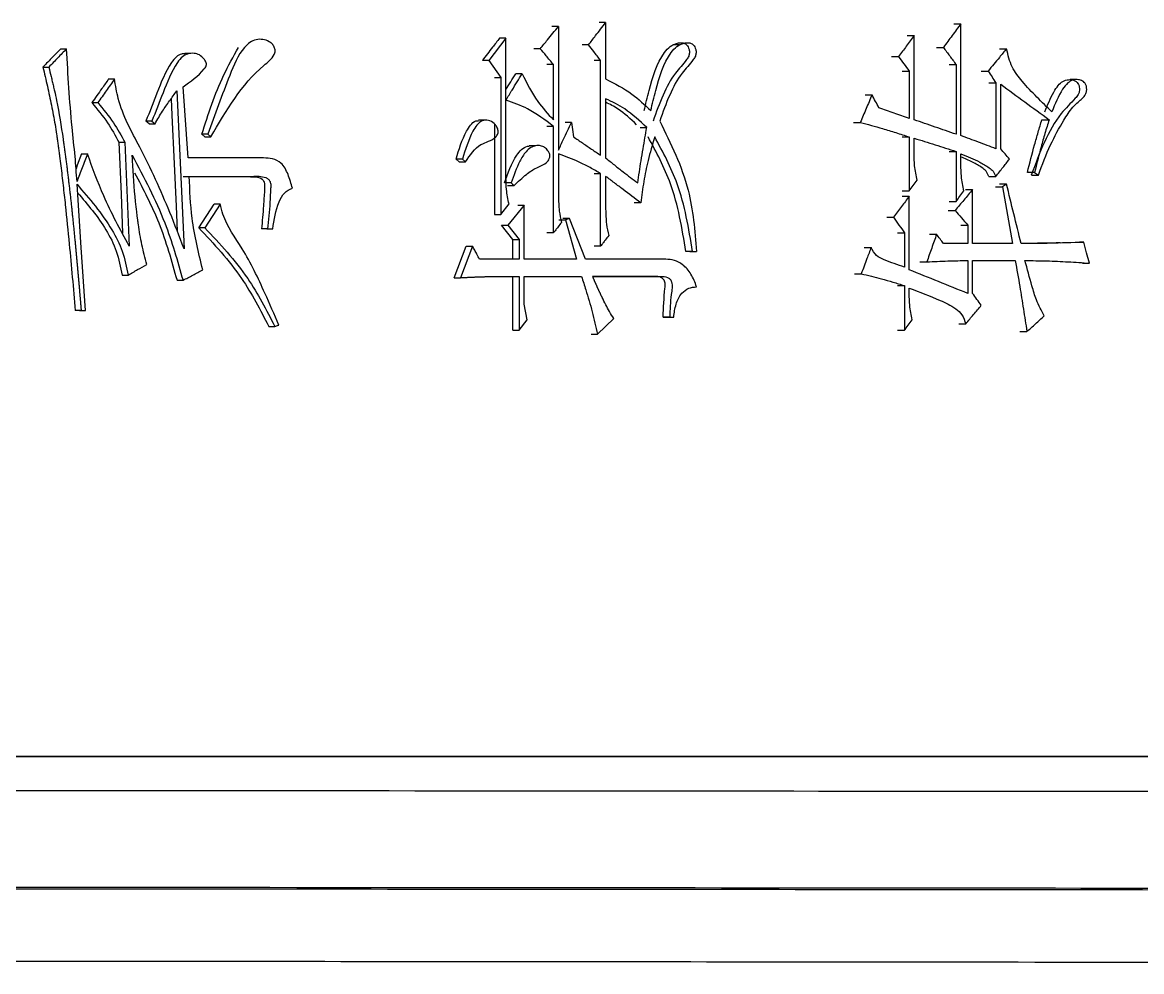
# Model space of a CAD drawing. Header units: millimetres. Extents: x 2028 to 4172, y 863 to 2379.
# Drawn here: x 2923.85 to 2933.05, y 1075.94 to 1083.75 of the extents above; entities that cross this region are included whole.
import ezdxf

# ---------------------------------------------------------------- set-up
doc = ezdxf.new("R2010")
doc.units = ezdxf.units.MM

msp = doc.modelspace()

# ---------------------------------------------------------------- linework, layer by layer
at = {"color": 7, "linetype": 'Continuous', "lineweight": 25}
for p, q in [((2928.6477, 1083.745), (2928.5938, 1083.745)), ((2928.6477, 1083.745), (2928.6477, 1083.2798)), ((2931.5111, 1083.7342), (2931.5685, 1083.7343)), ((2931.5685, 1082.8148), (2931.5685, 1083.7343)), ((2928.2594, 1083.7126), (2928.206, 1083.7126)), ((2928.2594, 1083.7126), (2928.2594, 1082.6958)), ((2931.1269, 1083.6369), (2931.1839, 1083.6369)), ((2931.1839, 1082.9446), (2931.1839, 1083.6369)), ((2927.828, 1083.6152), (2927.6866, 1083.4313)), ((2927.828, 1083.6152), (2927.7752, 1083.6152)), ((2927.828, 1083.1068), (2927.828, 1083.6152)), ((2928.5074, 1083.5612), (2928.4537, 1083.5612)), ((2929.2555, 1083.56), (2929.2005, 1083.56)), ((2931.3672, 1083.5395), (2931.4245, 1083.5395)), ((2924.1673, 1083.5287), (2924.2154, 1083.5287)), ((2925.2366, 1083.49), (2925.1868, 1083.49)), ((2928.1103, 1083.5287), (2928.0571, 1083.5287)), ((2930.9985, 1083.4638), (2931.0553, 1083.4638)), ((2931.8857, 1083.5288), (2931.9436, 1083.5288)), ((2924.0215, 1083.3772), (2924.0694, 1083.3772)), ((2927.6866, 1083.4313), (2927.634, 1083.4313)), ((2927.6866, 1083.4313), (2927.7865, 1083.2907)), ((2928.218, 1083.3989), (2928.1647, 1083.3989)), ((2928.218, 1082.9445), (2928.218, 1083.3989)), ((2928.6065, 1083.4313), (2928.5526, 1083.4313)), ((2928.6065, 1082.6525), (2928.6065, 1083.4313)), ((2931.5286, 1083.3989), (2931.5286, 1082.8256)), ((2924.5608, 1083.2798), (2924.6095, 1083.2798)), ((2927.7337, 1083.2907), (2927.7865, 1083.2907)), ((2927.7865, 1083.2907), (2927.7865, 1082.1657)), ((2927.961, 1083.3232), (2927.908, 1083.3232)), ((2931.0868, 1083.3448), (2931.1437, 1083.3448)), ((2931.1437, 1083.3448), (2931.1437, 1082.9554)), ((2931.7345, 1083.3448), (2931.7922, 1083.3448)), ((2932.5249, 1083.2743), (2932.466, 1083.2743)), ((2925.2153, 1082.6308), (2925.1727, 1083.215)), ((2931.7982, 1083.2475), (2931.8559, 1083.2475)), ((2931.8559, 1083.2475), (2931.8559, 1082.7066)), ((2931.8958, 1082.7066), (2931.8958, 1083.2367)), ((2924.4241, 1083.0852), (2924.4726, 1083.0852)), ((2927.8281, 1082.4686), (2927.828, 1083.1067)), ((2928.6477, 1083.1177), (2928.6477, 1082.6309)), ((2930.7814, 1083.1501), (2930.8379, 1083.1501)), ((2924.917, 1082.9337), (2924.868, 1082.9337)), ((2924.8935, 1082.9121), (2924.868, 1082.9337)), ((2924.8935, 1082.9121), (2924.9426, 1082.9121)), ((2927.6542, 1082.9411), (2927.6012, 1082.9411)), ((2927.7337, 1082.9113), (2927.7337, 1082.1657)), ((2928.218, 1082.8904), (2928.1647, 1082.8904)), ((2928.218, 1082.0143), (2928.218, 1082.8904)), ((2928.3669, 1082.9229), (2928.3134, 1082.9229)), ((2930.6847, 1082.9229), (2930.7412, 1082.9229)), ((2932.2349, 1082.9446), (2932.2932, 1082.9446)), ((2925.3769, 1082.8256), (2925.3272, 1082.8256)), ((2925.3527, 1082.8039), (2925.3272, 1082.8256)), ((2925.3527, 1082.8039), (2925.4023, 1082.8039)), ((2925.3769, 1082.8256), (2925.4023, 1082.8039)), ((2928.931, 1082.8797), (2928.9852, 1082.8797)), ((2931.1437, 1082.804), (2931.1437, 1082.3604)), ((2931.1839, 1082.6633), (2931.1839, 1082.7931)), ((2924.6462, 1082.7606), (2924.695, 1082.7606)), ((2924.695, 1082.7606), (2924.7292, 1081.9062)), ((2928.0724, 1082.7303), (2928.0189, 1082.7303)), ((2924.3385, 1082.6632), (2924.3869, 1082.6632)), ((2925.8349, 1082.6308), (2925.2153, 1082.6308)), ((2927.4427, 1082.5984), (2927.4176, 1082.62)), ((2927.47, 1082.62), (2927.4951, 1082.5984)), ((2928.2594, 1082.6633), (2928.2594, 1082.3172)), ((2931.4712, 1082.685), (2931.5286, 1082.685)), ((2931.5286, 1082.685), (2931.5286, 1082.2739)), ((2931.5685, 1082.5768), (2931.5685, 1082.6633)), ((2927.4427, 1082.5984), (2927.4951, 1082.5984)), ((2925.1743, 1082.4794), (2925.6916, 1082.4794)), ((2925.2238, 1082.4794), (2925.7417, 1082.4794)), ((2925.6916, 1082.4794), (2925.7417, 1082.4794)), ((2928.6065, 1082.5011), (2928.5526, 1082.5011)), ((2928.6065, 1081.9061), (2928.6065, 1082.5011)), ((2928.6477, 1082.4794), (2928.6477, 1082.209)), ((2931.7978, 1082.4794), (2931.8559, 1082.4794)), ((2932.1742, 1082.5119), (2932.116, 1082.5119)), ((2932.1742, 1082.5119), (2932.2059, 1082.4903)), ((2927.8415, 1082.4037), (2927.8945, 1082.4037)), ((2931.6069, 1082.3713), (2931.6645, 1082.3713)), ((2931.6645, 1081.9278), (2931.6645, 1082.3713)), ((2931.8539, 1082.3929), (2931.9117, 1082.3929)), ((2931.9436, 1082.4145), (2931.8857, 1082.4145)), ((2931.9436, 1082.4145), (2931.9117, 1082.3929)), ((2925.3017, 1082.0575), (2925.4289, 1082.252)), ((2925.4787, 1082.252), (2925.3514, 1082.0575)), ((2925.4787, 1082.252), (2925.4289, 1082.252)), ((2927.7865, 1082.1657), (2927.853, 1082.2523)), ((2927.9776, 1082.2414), (2927.8447, 1082.0792)), ((2927.9245, 1082.2414), (2927.9776, 1082.2414)), ((2927.9776, 1081.7979), (2927.9776, 1082.2414)), ((2928.9359, 1082.2631), (2928.8817, 1082.2631)), ((2931.0868, 1082.3172), (2931.1437, 1082.3172)), ((2931.1437, 1081.7114), (2931.1437, 1082.3172)), ((2927.7337, 1082.1657), (2927.7865, 1082.1657)), ((2931.4632, 1082.1982), (2931.5206, 1082.1982)), ((2925.3513, 1082.0575), (2925.3017, 1082.0575)), ((2927.7918, 1082.0792), (2927.8447, 1082.0792)), ((2927.8831, 1081.9602), (2927.7918, 1082.0792)), ((2927.8447, 1082.0792), (2927.9361, 1081.9602)), ((2928.2639, 1082.1224), (2928.3173, 1082.1224)), ((2928.3504, 1082.1333), (2928.2969, 1082.1333)), ((2928.3504, 1082.1333), (2928.3173, 1082.1224)), ((2928.3173, 1082.1224), (2928.4083, 1081.7979)), ((2928.4826, 1081.7979), (2928.3504, 1082.1333)), ((2930.9583, 1082.1441), (2931.0151, 1082.1441)), ((2931.567, 1082.0792), (2931.6245, 1082.0792)), ((2931.6245, 1082.0792), (2931.6245, 1081.9278)), ((2925.8687, 1082.0467), (2925.8184, 1082.0467)), ((2925.8607, 1082.0467), (2925.8184, 1082.0467)), ((2925.8607, 1082.0467), (2925.911, 1082.0467)), ((2928.218, 1082.0143), (2928.1647, 1082.0143)), ((2931.0467, 1082.0143), (2931.1036, 1082.0143)), ((2931.1036, 1082.0143), (2931.1036, 1081.733)), ((2931.3112, 1082.0035), (2931.3684, 1082.0035)), ((2927.401, 1081.6465), (2927.5009, 1081.9061)), ((2927.5534, 1081.9061), (2927.4533, 1081.6465)), ((2927.5009, 1081.9061), (2927.5534, 1081.9061)), ((2927.8831, 1081.9602), (2927.9361, 1081.9602)), ((2927.8831, 1081.7979), (2927.8831, 1081.9602)), ((2927.9361, 1081.9602), (2927.9361, 1081.7979)), ((2928.6065, 1081.9061), (2928.5527, 1081.9061)), ((2930.7734, 1081.8954), (2930.8299, 1081.8954)), ((2931.6245, 1081.9278), (2931.4245, 1081.9278)), ((2931.9913, 1081.9278), (2931.6645, 1081.9278)), ((2932.3837, 1081.9336), (2932.5192, 1081.9386)), ((2932.5192, 1081.9386), (2932.5782, 1081.9386)), ((2927.9361, 1081.7979), (2927.6117, 1081.7979)), ((2928.4083, 1081.7979), (2927.9776, 1081.7979)), ((2929.1413, 1081.7979), (2928.4826, 1081.7979)), ((2929.3624, 1081.8628), (2929.3076, 1081.8628)), ((2929.3404, 1081.8628), (2929.3952, 1081.8628)), ((2929.3625, 1081.8628), (2929.3952, 1081.8628)), ((2931.6245, 1081.7871), (2931.6245, 1081.5167)), ((2931.6645, 1081.7871), (2932.0152, 1081.7871)), ((2931.6645, 1081.5167), (2931.6645, 1081.7871)), ((2931.9572, 1081.7871), (2932.0152, 1081.7871)), ((2931.2312, 1081.7763), (2931.2882, 1081.7763)), ((2932.5669, 1081.7655), (2932.6256, 1081.7655)), ((2924.6718, 1081.6681), (2924.7206, 1081.6681)), ((2925.1234, 1081.6249), (2925.1728, 1081.6249)), ((2927.401, 1081.6465), (2927.4533, 1081.6465)), ((2927.8831, 1081.2138), (2927.8831, 1081.6573)), ((2927.9361, 1081.6573), (2927.9361, 1081.2138)), ((2927.9776, 1081.6573), (2928.4496, 1081.6573)), ((2927.9776, 1081.4301), (2927.9776, 1081.6573)), ((2928.396, 1081.6573), (2928.4496, 1081.6573)), ((2928.5405, 1081.6573), (2929.1002, 1081.6573)), ((2929.0457, 1081.6573), (2928.5405, 1081.6573)), ((2929.046, 1081.6573), (2929.1005, 1081.6573)), ((2930.6928, 1081.679), (2930.7492, 1081.679)), ((2931.1036, 1081.5816), (2931.1036, 1081.2138)), ((2931.1437, 1081.5167), (2931.1437, 1081.56)), ((2928.0025, 1081.3003), (2927.9776, 1081.4301)), ((2924.3355, 1081.376), (2924.2872, 1081.376)), ((2924.3214, 1081.376), (2924.2872, 1081.376)), ((2924.3214, 1081.376), (2924.3698, 1081.376)), ((2929.1741, 1081.322), (2929.1196, 1081.322)), ((2929.1523, 1081.322), (2929.2069, 1081.322)), ((2929.1741, 1081.322), (2929.2069, 1081.322)), ((2925.8775, 1081.2462), (2925.9279, 1081.2462)), ((2927.9361, 1081.2138), (2928.0025, 1081.3003)), ((2928.5817, 1081.1813), (2928.7137, 1081.3112)), ((2931.551, 1081.2679), (2931.6085, 1081.2679)), ((2928.5279, 1081.1813), (2928.5817, 1081.1813)), ((2932.0525, 1081.203), (2932.1106, 1081.203))]:
    msp.add_line(p, q, dxfattribs=at)
at = {"color": 7, "linetype": 'Continuous', "lineweight": 25, "flags": 128}
for points in [[(2931.4712, 1083.3989), (2931.4997, 1083.3989), (2931.5286, 1083.3989)], [(2925.1216, 1083.1825), (2925.1514, 1082.5337), (2925.1812, 1081.8848)], [(2925.0753, 1083.1177), (2925.0815, 1082.9828), (2925.0998, 1082.5834), (2925.1158, 1082.2341), (2925.1253, 1082.0276)], [(2924.917, 1082.9337), (2924.9298, 1082.9229), (2924.9426, 1082.9121)], [(2928.3669, 1082.9229), (2928.3752, 1082.8634), (2928.3835, 1082.8039)], [(2931.0868, 1082.804), (2931.1029, 1082.804), (2931.1191, 1082.804), (2931.1437, 1082.804)], [(2924.6462, 1082.7606), (2924.6633, 1082.3334), (2924.6762, 1082.0114)], [(2924.3385, 1082.6632), (2924.3035, 1082.5704), (2924.293, 1082.5425)], [(2927.47, 1082.62), (2927.4503, 1082.62), (2927.434, 1082.62), (2927.4176, 1082.62)], [(2927.8696, 1082.4253), (2927.8503, 1082.4253), (2927.8335, 1082.4253), (2927.8167, 1082.4253)], [(2927.8696, 1082.4253), (2927.882, 1082.4145), (2927.8945, 1082.4037)], [(2932.1477, 1082.4903), (2932.162, 1082.4903), (2932.1767, 1082.4903), (2932.1913, 1082.4903), (2932.2059, 1082.4903)], [(2924.3698, 1081.376), (2924.3355, 1081.8952), (2924.3012, 1082.4145)], [(2931.0868, 1082.3604), (2931.101, 1082.3604), (2931.1155, 1082.3604), (2931.1437, 1082.3604)], [(2931.9117, 1082.3929), (2931.9515, 1082.1603), (2931.9913, 1081.9278)], [(2931.4712, 1082.2739), (2931.4855, 1082.2739), (2931.5, 1082.2739), (2931.5286, 1082.2739)], [(2932.6256, 1081.7655), (2932.6019, 1081.852), (2932.5782, 1081.9386)], [(2931.0467, 1081.5816), (2931.0611, 1081.5816), (2931.0758, 1081.5816), (2931.1036, 1081.5816)], [(2927.8831, 1081.2138), (2927.8963, 1081.2138), (2927.9096, 1081.2138), (2927.9361, 1081.2138)], [(2931.0467, 1081.2138), (2931.0609, 1081.2138), (2931.0753, 1081.2138), (2931.1036, 1081.2138)]]:
    msp.add_lwpolyline(points, dxfattribs=at)
at = {"color": 7, "linetype": 'Continuous', "lineweight": 25}
for points, knots in [([(2928.5074, 1083.5612), (2928.5265, 1083.5861), (2928.5594, 1083.6292), (2928.6061, 1083.6905), (2928.6338, 1083.7269), (2928.6477, 1083.745)], [0, 0, 0, 0, 0.407195, 0.703597, 1, 1, 1, 1]), ([(2931.5685, 1083.7343), (2931.5446, 1083.7018), (2931.4966, 1083.6369), (2931.4485, 1083.572), (2931.4245, 1083.5395)], [0, 0, 0, 0, 0.5, 1, 1, 1, 1]), ([(2928.1103, 1083.5287), (2928.13, 1083.553), (2928.1647, 1083.5958), (2928.2144, 1083.6571), (2928.2444, 1083.6941), (2928.2594, 1083.7126)], [0, 0, 0, 0, 0.396526, 0.698263, 1, 1, 1, 1]), ([(2931.1839, 1083.6369), (2931.1625, 1083.608), (2931.1196, 1083.5504), (2931.0768, 1083.4927), (2931.0553, 1083.4638)], [0, 0, 0, 0, 0.5, 1, 1, 1, 1]), ([(2925.3272, 1082.8256), (2925.3806, 1082.9907), (2925.4614, 1083.2403), (2925.5863, 1083.4635), (2925.6286, 1083.5391)], [0, 0, 0, 0, 0.6614, 1, 1, 1, 1]), ([(2925.4023, 1082.8039), (2925.5277, 1083.0196), (2925.6745, 1083.2723), (2925.9065, 1083.4454), (2925.9286, 1083.4946), (2925.9313, 1083.5107), (2925.9291, 1083.5269), (2925.9216, 1083.5474), (2925.9061, 1083.5695), (2925.874, 1083.5931), (2925.829, 1083.6071), (2925.7733, 1083.6067), (2925.7207, 1083.5826), (2925.6319, 1083.4957), (2925.5225, 1083.2297), (2925.4348, 1082.9864), (2925.3769, 1082.8256)], [0, 0, 0, 0, 0.369973, 0.433396, 0.441379, 0.448953, 0.456564, 0.46449, 0.480827, 0.49655, 0.526966, 0.55702, 0.587567, 0.618801, 0.747888, 1, 1, 1, 1]), ([(2927.7752, 1083.6152), (2927.756, 1083.5903), (2927.7229, 1083.5471), (2927.6758, 1083.4858), (2927.6479, 1083.4495), (2927.634, 1083.4313)], [0, 0, 0, 0, 0.407433, 0.703716, 1, 1, 1, 1]), ([(2928.6065, 1083.4313), (2928.5969, 1083.4438), (2928.5779, 1083.4688), (2928.5449, 1083.5121), (2928.5214, 1083.5428), (2928.5074, 1083.5612)], [0, 0, 0, 0, 0.2884326, 0.5768652, 1, 1, 1, 1]), ([(2928.9637, 1083.0202), (2928.9774, 1083.0749), (2929.0185, 1083.2396), (2929.0741, 1083.435), (2929.1768, 1083.5513), (2929.2288, 1083.574), (2929.2695, 1083.5793), (2929.2953, 1083.5743), (2929.3134, 1083.5624), (2929.3261, 1083.5448), (2929.3347, 1083.5219), (2929.3377, 1083.4949), (2929.3312, 1083.4644), (2929.2923, 1083.4063), (2929.2044, 1083.3192), (2929.1122, 1083.1446), (2929.0631, 1083.006), (2929.0374, 1082.9336)], [0, 0, 0, 0, 0.113914, 0.343514, 0.39365, 0.444093, 0.471622, 0.490424, 0.505143, 0.519852, 0.535775, 0.554403, 0.572991, 0.596467, 0.700314, 0.843728, 1, 1, 1, 1]), ([(2929.0181, 1083.0202), (2929.0318, 1083.0749), (2929.0729, 1083.2396), (2929.1287, 1083.435), (2929.2315, 1083.5513), (2929.2836, 1083.574), (2929.3244, 1083.5793), (2929.3502, 1083.5743), (2929.3683, 1083.5623), (2929.381, 1083.5447), (2929.3896, 1083.5218), (2929.3925, 1083.4948), (2929.3861, 1083.4644), (2929.3471, 1083.4063), (2929.2591, 1083.3192), (2929.1668, 1083.1446), (2929.1176, 1083.0059), (2929.0919, 1082.9336)], [0, 0, 0, 0, 0.113866, 0.34337, 0.39359, 0.444116, 0.471653, 0.490478, 0.50521, 0.519932, 0.535866, 0.554481, 0.573032, 0.596509, 0.70042, 0.843829, 1, 1, 1, 1]), ([(2931.4245, 1083.5395), (2931.4418, 1083.5161), (2931.4765, 1083.4692), (2931.5112, 1083.4224), (2931.5286, 1083.3989)], [0, 0, 0, 0, 0.499999, 1, 1, 1, 1]), ([(2924.1673, 1083.5287), (2924.1454, 1083.506), (2924.1102, 1083.4694), (2924.0616, 1083.4189), (2924.0349, 1083.3911), (2924.0215, 1083.3772)], [0, 0, 0, 0, 0.449138, 0.724569, 1, 1, 1, 1]), ([(2924.2154, 1083.5287), (2924.1911, 1083.5034), (2924.1425, 1083.4529), (2924.0938, 1083.4025), (2924.0694, 1083.3772)], [0, 0, 0, 0, 0.5, 1, 1, 1, 1]), ([(2924.3012, 1082.4361), (2924.2964, 1082.5053), (2924.2859, 1082.655), (2924.2443, 1083.0177), (2924.2276, 1083.3135), (2924.2154, 1083.5287)], [0, 0, 0, 0, 0.189811, 0.410522, 1, 1, 1, 1]), ([(2925.1871, 1083.4873), (2925.1777, 1083.4869), (2925.1536, 1083.4857), (2925.1132, 1083.4618), (2925.0341, 1083.36), (2924.9624, 1083.1725), (2924.898, 1083.0096), (2924.868, 1082.9337)], [0, 0, 0, 0, 0.046767, 0.120081, 0.219008, 0.636057, 1, 1, 1, 1]), ([(2925.1727, 1083.215), (2925.2348, 1083.2589), (2925.3022, 1083.3066), (2925.3591, 1083.3762), (2925.3649, 1083.3912), (2925.3653, 1083.4061), (2925.359, 1083.4253), (2925.3409, 1083.4519), (2925.3091, 1083.4801), (2925.2607, 1083.4941), (2925.2119, 1083.4885), (2925.1629, 1083.4628), (2925.0842, 1083.3602), (2925.0121, 1083.174), (2924.9475, 1083.0108), (2924.917, 1082.9337)], [0, 0, 0, 0, 0.213502, 0.231462, 0.243028, 0.25469, 0.268683, 0.294821, 0.340397, 0.384399, 0.438731, 0.48193, 0.539954, 0.7829, 1, 1, 1, 1]), ([(2928.218, 1083.3989), (2928.208, 1083.4109), (2928.1881, 1083.4349), (2928.1522, 1083.4782), (2928.1262, 1083.5095), (2928.1103, 1083.5287)], [0, 0, 0, 0, 0.277776, 0.555554, 1, 1, 1, 1]), ([(2931.0553, 1083.4638), (2931.0701, 1083.444), (2931.0995, 1083.4043), (2931.129, 1083.3647), (2931.1437, 1083.3448)], [0, 0, 0, 0, 0.499999, 1, 1, 1, 1]), ([(2931.9436, 1083.5288), (2931.9241, 1083.5051), (2931.8892, 1083.4626), (2931.8387, 1083.4013), (2931.8077, 1083.3636), (2931.7922, 1083.3448)], [0, 0, 0, 0, 0.386049, 0.693024, 1, 1, 1, 1]), ([(2932.317, 1083.0095), (2932.2339, 1083.0896), (2932.1177, 1083.2015), (2931.9805, 1083.3739), (2931.956, 1083.4767), (2931.9436, 1083.5287)], [0, 0, 0, 0, 0.553442, 0.773992, 1, 1, 1, 1]), ([(2924.0215, 1083.3772), (2924.0336, 1083.3251), (2924.0578, 1083.2208), (2924.0862, 1083.0898), (2924.1119, 1082.9582), (2924.1263, 1082.8721), (2924.1372, 1082.7989), (2924.141, 1082.7723), (2924.1456, 1082.739), (2924.1501, 1082.7057), (2924.1545, 1082.6723), (2924.1605, 1082.6256), (2924.1713, 1082.5388), (2924.1871, 1082.4052), (2924.2108, 1082.1911), (2924.2454, 1081.8482), (2924.271, 1081.5584), (2924.2872, 1081.376)], [0, 0, 0, 0, 0.079845, 0.159695, 0.199619, 0.27948, 0.28946, 0.309422, 0.319402, 0.339364, 0.359325, 0.369306, 0.409228, 0.489074, 0.56892, 0.728614, 1, 1, 1, 1]), ([(2924.0694, 1083.3772), (2924.0758, 1083.3513), (2924.0854, 1083.3123), (2924.0964, 1083.2668), (2924.1041, 1083.2342), (2924.1101, 1083.2082), (2924.1205, 1083.1625), (2924.1501, 1083.0249), (2924.1734, 1082.8787), (2924.1924, 1082.7455), (2924.198, 1082.7055), (2924.2026, 1082.6722), (2924.207, 1082.6389), (2924.2106, 1082.6122), (2924.2149, 1082.5789), (2924.2183, 1082.5522), (2924.2225, 1082.5188), (2924.2258, 1082.4921), (2924.2298, 1082.4587), (2924.2338, 1082.4253), (2924.2378, 1082.3919), (2924.2416, 1082.3585), (2924.2447, 1082.3317), (2924.2484, 1082.2983), (2924.2514, 1082.2715), (2924.255, 1082.2381), (2924.2586, 1082.2046), (2924.2621, 1082.1711), (2924.2656, 1082.1376), (2924.2683, 1082.1109), (2924.2717, 1082.0774), (2924.2744, 1082.0506), (2924.2777, 1082.0171), (2924.281, 1081.9836), (2924.2842, 1081.9501), (2924.2874, 1081.9165), (2924.2899, 1081.8897), (2924.2931, 1081.8562), (2924.2955, 1081.8294), (2924.2986, 1081.7958), (2924.3011, 1081.769), (2924.3032, 1081.7455), (2924.3047, 1081.7288), (2924.3062, 1081.712), (2924.3077, 1081.6952), (2924.3092, 1081.6785), (2924.3104, 1081.665), (2924.3118, 1081.6483), (2924.313, 1081.6349), (2924.3145, 1081.6181), (2924.316, 1081.6013), (2924.3174, 1081.5845), (2924.3189, 1081.5678), (2924.3201, 1081.5543), (2924.3215, 1081.5376), (2924.3227, 1081.5241), (2924.3239, 1081.5107), (2924.3247, 1081.5007), (2924.3256, 1081.4906), (2924.3263, 1081.4822), (2924.3271, 1081.4738), (2924.3278, 1081.4654), (2924.3285, 1081.457), (2924.3292, 1081.4487), (2924.3298, 1081.4419), (2924.3305, 1081.4336), (2924.3311, 1081.4268), (2924.3318, 1081.4185), (2924.3326, 1081.4101), (2924.3333, 1081.4017), (2924.334, 1081.3935), (2924.3347, 1081.3855), (2924.3352, 1081.3792), (2924.3355, 1081.376)], [0, 0, 0, 0, 0.039919, 0.059879, 0.069858, 0.089818, 0.099798, 0.139719, 0.299508, 0.319468, 0.339427, 0.359387, 0.369367, 0.389326, 0.399306, 0.419265, 0.429245, 0.449205, 0.459184, 0.479144, 0.499103, 0.509083, 0.529043, 0.539022, 0.558982, 0.568962, 0.588921, 0.608881, 0.61886, 0.63882, 0.648799, 0.668759, 0.678739, 0.698698, 0.718658, 0.728637, 0.748597, 0.758577, 0.778536, 0.788516, 0.808475, 0.818455, 0.823445, 0.833425, 0.843404, 0.848394, 0.858374, 0.863364, 0.873344, 0.878333, 0.888313, 0.898293, 0.903283, 0.913263, 0.918252, 0.928232, 0.933222, 0.938212, 0.943202, 0.948192, 0.950687, 0.955676, 0.960666, 0.963161, 0.968151, 0.970646, 0.975636, 0.978131, 0.983121, 0.988111, 0.990605, 0.995303, 1, 1, 1, 1]), ([(2924.5608, 1083.2798), (2924.5424, 1083.2536), (2924.5104, 1083.208), (2924.4648, 1083.1431), (2924.4377, 1083.1045), (2924.4241, 1083.0852)], [0, 0, 0, 0, 0.404436, 0.702218, 1, 1, 1, 1]), ([(2924.6095, 1083.2798), (2924.5867, 1083.2474), (2924.5411, 1083.1825), (2924.4954, 1083.1176), (2924.4726, 1083.0852)], [0, 0, 0, 0, 0.5, 1, 1, 1, 1]), ([(2925.1812, 1081.8848), (2925.143, 1081.9844), (2925.0336, 1082.2695), (2924.8483, 1082.6755), (2924.6506, 1083.0237), (2924.6182, 1083.2256), (2924.6095, 1083.2798)], [0, 0, 0, 0, 0.2109888, 0.6039309, 0.8934821, 1, 1, 1, 1]), ([(2927.828, 1083.1067), (2927.8448, 1083.134), (2927.8753, 1083.1837), (2927.9196, 1083.2559), (2927.9472, 1083.3007), (2927.961, 1083.3232)], [0, 0, 0, 0, 0.377948, 0.688974, 1, 1, 1, 1]), ([(2927.828, 1083.1929), (2927.8409, 1083.2139), (2927.8676, 1083.2573), (2927.8942, 1083.3007), (2927.9079, 1083.3232)], [0, 0, 0, 0, 0.483308, 1, 1, 1, 1]), ([(2927.961, 1083.3232), (2928.0004, 1083.2437), (2928.0705, 1083.1023), (2928.1731, 1082.9926), (2928.218, 1082.9445)], [0, 0, 0, 0, 0.562196, 1, 1, 1, 1]), ([(2928.6477, 1083.2798), (2928.7218, 1083.2423), (2928.8551, 1083.1747), (2928.968, 1083.0677), (2929.0181, 1083.0202)], [0, 0, 0, 0, 0.556253, 1, 1, 1, 1]), ([(2931.7922, 1083.3448), (2931.8028, 1083.3286), (2931.8241, 1083.2962), (2931.8453, 1083.2637), (2931.8559, 1083.2475)], [0, 0, 0, 0, 0.499999, 1, 1, 1, 1]), ([(2932.2583, 1083.0095), (2932.2807, 1083.0654), (2932.3116, 1083.1425), (2932.3645, 1083.2254), (2932.4058, 1083.2637), (2932.4512, 1083.2769), (2932.4889, 1083.273), (2932.5151, 1083.2606), (2932.5309, 1083.2447), (2932.5403, 1083.2243), (2932.5443, 1083.2005), (2932.5423, 1083.1751), (2932.5312, 1083.1463), (2932.4785, 1083.0882), (2932.305, 1082.9163), (2932.2152, 1082.6736), (2932.1474, 1082.4903)], [0, 0, 0, 0, 0.133499, 0.184051, 0.225722, 0.267722, 0.304937, 0.324851, 0.341374, 0.357927, 0.374455, 0.392764, 0.411749, 0.441496, 0.578283, 1, 1, 1, 1]), ([(2932.2059, 1082.4903), (2932.2372, 1082.5743), (2932.2961, 1082.7323), (2932.397, 1082.9137), (2932.4721, 1083.0343), (2932.5278, 1083.0874), (2932.566, 1083.1181), (2932.5916, 1083.1474), (2932.6023, 1083.1798), (2932.6031, 1083.2067), (2932.597, 1083.232), (2932.5843, 1083.2518), (2932.5638, 1083.2669), (2932.5318, 1083.2761), (2932.4893, 1083.2738), (2932.4417, 1083.2471), (2932.3771, 1083.1613), (2932.3426, 1083.0742), (2932.317, 1083.0095)], [0, 0, 0, 0, 0.197624, 0.371591, 0.471167, 0.521337, 0.556787, 0.592598, 0.61138, 0.630161, 0.649113, 0.666951, 0.682877, 0.711545, 0.752921, 0.793459, 0.846543, 1, 1, 1, 1]), ([(2924.9426, 1082.9121), (2924.9627, 1082.9468), (2925, 1083.0113), (2925.0621, 1083.0995), (2925.1018, 1083.1548), (2925.1216, 1083.1825)], [0, 0, 0, 0, 0.3670274, 0.6834212, 1, 1, 1, 1]), ([(2931.8958, 1083.2367), (2931.9621, 1083.188), (2932.0948, 1083.0906), (2932.2271, 1082.9933), (2932.2932, 1082.9446)], [0, 0, 0, 0, 0.5, 1, 1, 1, 1]), ([(2924.4241, 1083.0852), (2924.4684, 1083.0316), (2924.5513, 1082.9312), (2924.6161, 1082.8148), (2924.6462, 1082.7606)], [0, 0, 0, 0, 0.534152, 1, 1, 1, 1]), ([(2924.4726, 1083.0852), (2924.5169, 1083.0316), (2924.5999, 1082.9312), (2924.6648, 1082.8149), (2924.695, 1082.7606)], [0, 0, 0, 0, 0.534115, 1, 1, 1, 1]), ([(2928.218, 1082.8904), (2928.1492, 1082.9426), (2928.0273, 1083.0351), (2927.8885, 1083.085), (2927.828, 1083.1067)], [0, 0, 0, 0, 0.564258, 1, 1, 1, 1]), ([(2928.9852, 1082.8797), (2928.927, 1082.935), (2928.8237, 1083.033), (2928.7012, 1083.092), (2928.6477, 1083.1177)], [0, 0, 0, 0, 0.563785, 1, 1, 1, 1]), ([(2928.902, 1082.9042), (2928.8533, 1082.951), (2928.7753, 1083.026), (2928.6826, 1083.0714), (2928.6477, 1083.0885)], [0, 0, 0, 0, 0.623667, 1, 1, 1, 1]), ([(2930.8379, 1083.1501), (2930.8218, 1083.1122), (2930.7896, 1083.0365), (2930.7573, 1082.9608), (2930.7412, 1082.9229)], [0, 0, 0, 0, 0.499999, 1, 1, 1, 1]), ([(2930.8943, 1083.0419), (2930.8849, 1083.06), (2930.8661, 1083.096), (2930.8473, 1083.1321), (2930.8379, 1083.1501)], [0, 0, 0, 0, 0.499998, 1, 1, 1, 1]), ([(2931.1437, 1082.9554), (2931.1022, 1082.9698), (2931.0192, 1082.9987), (2930.936, 1083.0275), (2930.8943, 1083.0419)], [0, 0, 0, 0, 0.499999, 1, 1, 1, 1]), ([(2927.4176, 1082.62), (2927.4418, 1082.7002), (2927.4721, 1082.8009), (2927.5341, 1082.9012), (2927.5691, 1082.9374), (2927.5939, 1082.937), (2927.6009, 1082.9369)], [0, 0, 0, 0, 0.6257746, 0.7857745, 0.9395829, 1, 1, 1, 1]), ([(2927.4951, 1082.5984), (2927.5325, 1082.6542), (2927.5986, 1082.753), (2927.7152, 1082.7714), (2927.7543, 1082.8153), (2927.7615, 1082.8289), (2927.7642, 1082.8447), (2927.7618, 1082.8667), (2927.7519, 1082.8922), (2927.726, 1082.9222), (2927.685, 1082.9432), (2927.6306, 1082.9415), (2927.5865, 1082.9025), (2927.5247, 1082.7994), (2927.4943, 1082.6996), (2927.47, 1082.62)], [0, 0, 0, 0, 0.207477, 0.366822, 0.383118, 0.39879, 0.41441, 0.430881, 0.46509, 0.497024, 0.558703, 0.619218, 0.681584, 0.746434, 1, 1, 1, 1]), ([(2928.2594, 1082.6958), (2928.2733, 1082.7251), (2928.2982, 1082.7777), (2928.334, 1082.8534), (2928.356, 1082.8998), (2928.3669, 1082.9229)], [0, 0, 0, 0, 0.387874, 0.693937, 1, 1, 1, 1]), ([(2929.0919, 1082.9336), (2929.1833, 1082.7491), (2929.3482, 1082.4166), (2929.3807, 1082.0334), (2929.3952, 1081.8628)], [0, 0, 0, 0, 0.554855, 1, 1, 1, 1]), ([(2930.7412, 1082.9229), (2930.8022, 1082.9066), (2930.9004, 1082.8804), (2931.0342, 1082.8391), (2931.1072, 1082.8157), (2931.1437, 1082.804)], [0, 0, 0, 0, 0.452168, 0.726066, 1, 1, 1, 1]), ([(2931.5286, 1082.8256), (2931.4712, 1082.8454), (2931.3565, 1082.8851), (2931.2414, 1082.9248), (2931.1839, 1082.9446)], [0, 0, 0, 0, 0.5, 1, 1, 1, 1]), ([(2932.1157, 1082.5119), (2932.1344, 1082.588), (2932.1617, 1082.699), (2932.2036, 1082.8423), (2932.2242, 1082.9105), (2932.2346, 1082.9446)], [0, 0, 0, 0, 0.52212, 0.761035, 1, 1, 1, 1]), ([(2932.2932, 1082.9446), (2932.2819, 1082.9073), (2932.2594, 1082.8329), (2932.2177, 1082.6894), (2932.1913, 1082.5816), (2932.1742, 1082.5119)], [0, 0, 0, 0, 0.260983, 0.521979, 1, 1, 1, 1]), ([(2928.3835, 1082.8039), (2928.4081, 1082.7872), (2928.4577, 1082.7536), (2928.532, 1082.7031), (2928.5816, 1082.6694), (2928.6065, 1082.6525)], [0, 0, 0, 0, 0.331513, 0.665756, 1, 1, 1, 1]), ([(2928.9112, 1082.4253), (2928.9202, 1082.4857), (2928.934, 1082.5795), (2928.955, 1082.7028), (2928.9705, 1082.794), (2928.9804, 1082.8518), (2928.9852, 1082.8797)], [0, 0, 0, 0, 0.397437, 0.617017, 0.815711, 1, 1, 1, 1]), ([(2929.0509, 1082.8039), (2929.0318, 1082.7391), (2928.9964, 1082.619), (2928.9595, 1082.4376), (2928.9438, 1082.3213), (2928.9359, 1082.2631)], [0, 0, 0, 0, 0.368096, 0.683267, 1, 1, 1, 1]), ([(2929.3076, 1081.8628), (2929.2759, 1082.0532), (2929.2197, 1082.3903), (2929.0642, 1082.6785), (2928.9965, 1082.8039)], [0, 0, 0, 0, 0.56483, 1, 1, 1, 1]), ([(2929.3624, 1081.8628), (2929.3307, 1082.0532), (2929.2744, 1082.3904), (2929.1187, 1082.6785), (2929.0509, 1082.8039)], [0, 0, 0, 0, 0.564773, 1, 1, 1, 1]), ([(2931.1839, 1082.7931), (2931.2414, 1082.7751), (2931.3565, 1082.7391), (2931.4712, 1082.703), (2931.5286, 1082.685)], [0, 0, 0, 0, 0.5, 1, 1, 1, 1]), ([(2931.8559, 1082.7066), (2931.8081, 1082.7246), (2931.7124, 1082.7607), (2931.6165, 1082.7967), (2931.5685, 1082.8148)], [0, 0, 0, 0, 0.5000003, 1, 1, 1, 1]), ([(2927.8167, 1082.4253), (2927.8443, 1082.5064), (2927.879, 1082.6079), (2927.9543, 1082.7007), (2927.9916, 1082.7267), (2928.0143, 1082.7277), (2928.0191, 1082.7279)], [0, 0, 0, 0, 0.639268, 0.801158, 0.95821, 1, 1, 1, 1]), ([(2927.8945, 1082.4037), (2927.9277, 1082.4357), (2927.9859, 1082.4916), (2928.0778, 1082.5554), (2928.1509, 1082.5749), (2928.1806, 1082.6152), (2928.1882, 1082.6339), (2928.1897, 1082.6523), (2928.1851, 1082.6713), (2928.1716, 1082.6949), (2928.1473, 1082.719), (2928.1113, 1082.7339), (2928.0714, 1082.7325), (2928.0293, 1082.7166), (2927.9816, 1082.6757), (2927.9252, 1082.5762), (2927.8918, 1082.4857), (2927.8696, 1082.4253)], [0, 0, 0, 0, 0.148754, 0.260728, 0.372296, 0.394322, 0.416456, 0.432197, 0.447933, 0.473769, 0.515229, 0.556405, 0.603707, 0.651901, 0.70837, 0.805731, 1, 1, 1, 1]), ([(2931.9675, 1082.6201), (2931.9555, 1082.6345), (2931.9316, 1082.6633), (2931.9077, 1082.6922), (2931.8958, 1082.7066)], [0, 0, 0, 0, 0.500001, 1, 1, 1, 1]), ([(2924.3869, 1082.6632), (2924.3726, 1082.6253), (2924.344, 1082.5496), (2924.3155, 1082.474), (2924.3012, 1082.4361)], [0, 0, 0, 0, 0.5, 1, 1, 1, 1]), ([(2924.7292, 1081.9062), (2924.6562, 1082.0419), (2924.5257, 1082.2845), (2924.4294, 1082.5473), (2924.3869, 1082.6632)], [0, 0, 0, 0, 0.558985, 1, 1, 1, 1]), ([(2924.7548, 1082.6525), (2924.8512, 1082.4709), (2925.0238, 1082.1457), (2925.1271, 1081.7844), (2925.1728, 1081.6249)], [0, 0, 0, 0, 0.558287, 1, 1, 1, 1]), ([(2924.8744, 1081.7546), (2924.8604, 1081.8087), (2924.8394, 1081.8899), (2924.8187, 1082.0002), (2924.8095, 1082.0592), (2924.8044, 1082.094), (2924.8031, 1082.1027), (2924.8019, 1082.1114), (2924.8007, 1082.1201), (2924.7993, 1082.1305), (2924.7979, 1082.141), (2924.7965, 1082.1514), (2924.7954, 1082.1601), (2924.7939, 1082.1724), (2924.7895, 1082.209), (2924.7736, 1082.356), (2924.7635, 1082.5111), (2924.7557, 1082.6381), (2924.7548, 1082.6525)], [0, 0, 0, 0, 0.185843, 0.278745, 0.371654, 0.383266, 0.394877, 0.400683, 0.412294, 0.423905, 0.435517, 0.447128, 0.458739, 0.464545, 0.487768, 0.580663, 0.952366, 1, 1, 1, 1]), ([(2926.0716, 1082.382), (2926.0611, 1082.4196), (2926.0402, 1082.4935), (2925.9909, 1082.5914), (2925.9094, 1082.627), (2925.8596, 1082.6296), (2925.8349, 1082.6308)], [0, 0, 0, 0, 0.292586, 0.576009, 0.788989, 1, 1, 1, 1]), ([(2928.6065, 1082.5011), (2928.5775, 1082.518), (2928.5197, 1082.552), (2928.4054, 1082.6112), (2928.3169, 1082.6428), (2928.2594, 1082.6633)], [0, 0, 0, 0, 0.2594794, 0.5190273, 1, 1, 1, 1]), ([(2928.6477, 1082.6309), (2928.6715, 1082.6116), (2928.719, 1082.5731), (2928.8065, 1082.504), (2928.871, 1082.4556), (2928.9112, 1082.4253)], [0, 0, 0, 0, 0.273449, 0.546904, 1, 1, 1, 1]), ([(2931.208, 1082.447), (2931.2, 1082.4867), (2931.1857, 1082.5579), (2931.1845, 1082.631), (2931.1839, 1082.6633)], [0, 0, 0, 0, 0.558835, 1, 1, 1, 1]), ([(2931.5685, 1082.6633), (2931.6208, 1082.6431), (2931.7005, 1082.6123), (2931.7869, 1082.5605), (2931.8354, 1082.5237), (2931.849, 1082.4943), (2931.8559, 1082.4794)], [0, 0, 0, 0, 0.494008, 0.754052, 0.875824, 1, 1, 1, 1]), ([(2931.7978, 1082.4794), (2931.791, 1082.4943), (2931.7774, 1082.5237), (2931.7288, 1082.5604), (2931.6611, 1082.602), (2931.6011, 1082.6256), (2931.5685, 1082.6384)], [0, 0, 0, 0, 0.152424, 0.301831, 0.620832, 1, 1, 1, 1]), ([(2931.8559, 1082.4794), (2931.8655, 1082.4915), (2931.8846, 1082.5156), (2931.9218, 1082.5625), (2931.9494, 1082.5973), (2931.9675, 1082.6201)], [0, 0, 0, 0, 0.257094, 0.514188, 1, 1, 1, 1]), ([(2931.5925, 1082.3605), (2931.5846, 1082.4002), (2931.5704, 1082.4714), (2931.5691, 1082.5445), (2931.5685, 1082.5768)], [0, 0, 0, 0, 0.558835, 1, 1, 1, 1]), ([(2924.7747, 1082.5094), (2924.8455, 1082.3742), (2924.9917, 1082.0949), (2925.0786, 1081.7848), (2925.1234, 1081.6249)], [0, 0, 0, 0, 0.4841503, 1, 1, 1, 1]), ([(2925.3344, 1081.7114), (2925.3006, 1081.8517), (2925.2401, 1082.1034), (2925.2288, 1082.3641), (2925.2238, 1082.4794)], [0, 0, 0, 0, 0.5575045, 1, 1, 1, 1]), ([(2925.7268, 1082.4758), (2925.7534, 1082.4769), (2925.7868, 1082.4783), (2925.8232, 1082.4587), (2925.8363, 1082.4418), (2925.8444, 1082.4194), (2925.8442, 1082.3925), (2925.8404, 1082.3316), (2925.8337, 1082.2155), (2925.8242, 1082.1104), (2925.8184, 1082.0467)], [0, 0, 0, 0, 0.169449, 0.212676, 0.256423, 0.294115, 0.346559, 0.405106, 0.639507, 1, 1, 1, 1]), ([(2925.7417, 1082.4794), (2925.7795, 1082.4812), (2925.8251, 1082.4833), (2925.8742, 1082.4588), (2925.89, 1082.4369), (2925.8959, 1082.4087), (2925.8908, 1082.3514), (2925.8865, 1082.2304), (2925.8758, 1082.1195), (2925.8687, 1082.0467)], [0, 0, 0, 0, 0.223755, 0.270136, 0.317505, 0.366522, 0.417299, 0.617412, 1, 1, 1, 1]), ([(2927.853, 1082.2523), (2927.8447, 1082.292), (2927.8299, 1082.3632), (2927.8286, 1082.4363), (2927.828, 1082.4686)], [0, 0, 0, 0, 0.558836, 1, 1, 1, 1]), ([(2928.9359, 1082.2631), (2928.8876, 1082.2994), (2928.8154, 1082.3536), (2928.7193, 1082.4257), (2928.6716, 1082.4615), (2928.6477, 1082.4794)], [0, 0, 0, 0, 0.503826, 0.751913, 1, 1, 1, 1]), ([(2931.1437, 1082.3604), (2931.1545, 1082.3749), (2931.1759, 1082.4037), (2931.1973, 1082.4326), (2931.208, 1082.447)], [0, 0, 0, 0, 0.5, 1, 1, 1, 1]), ([(2924.3012, 1082.4145), (2924.4034, 1082.2956), (2924.5467, 1082.1287), (2924.6816, 1081.8664), (2924.7076, 1081.7344), (2924.7206, 1081.6681)], [0, 0, 0, 0, 0.552374, 0.77511, 1, 1, 1, 1]), ([(2924.3058, 1082.3452), (2924.3887, 1082.248), (2924.5126, 1082.1026), (2924.6327, 1081.8663), (2924.6588, 1081.7344), (2924.6718, 1081.6681)], [0, 0, 0, 0, 0.501488, 0.749519, 1, 1, 1, 1]), ([(2925.911, 1082.0467), (2925.922, 1082.1233), (2925.9371, 1082.2291), (2926.0018, 1082.3482), (2926.0487, 1082.371), (2926.0716, 1082.382)], [0, 0, 0, 0, 0.572733, 0.791395, 1, 1, 1, 1]), ([(2931.6645, 1082.3713), (2931.6405, 1082.3424), (2931.5925, 1082.2847), (2931.5446, 1082.227), (2931.5206, 1082.1982)], [0, 0, 0, 0, 0.5, 1, 1, 1, 1]), ([(2931.5286, 1082.2739), (2931.5392, 1082.2883), (2931.5606, 1082.3172), (2931.5819, 1082.346), (2931.5925, 1082.3605)], [0, 0, 0, 0, 0.4999996, 1, 1, 1, 1]), ([(2932.0629, 1081.9278), (2932.043, 1082.0089), (2932.0033, 1082.1712), (2931.9635, 1082.3334), (2931.9436, 1082.4145)], [0, 0, 0, 0, 0.5, 1, 1, 1, 1]), ([(2925.9618, 1081.257), (2925.9234, 1081.3445), (2925.8299, 1081.558), (2925.6853, 1081.8664), (2925.5183, 1082.0859), (2925.4855, 1082.2235), (2925.4787, 1082.252)], [0, 0, 0, 0, 0.257127, 0.627551, 0.922763, 1, 1, 1, 1]), ([(2928.2594, 1082.3172), (2928.2604, 1082.2761), (2928.2621, 1082.2028), (2928.2775, 1082.1319), (2928.2842, 1082.1008)], [0, 0, 0, 0, 0.5610721, 1, 1, 1, 1]), ([(2931.1437, 1082.3172), (2931.1223, 1082.2883), (2931.0795, 1082.2306), (2931.0366, 1082.1729), (2931.0151, 1082.1441)], [0, 0, 0, 0, 0.5, 1, 1, 1, 1]), ([(2928.6477, 1082.209), (2928.6487, 1082.1679), (2928.6505, 1082.0947), (2928.6657, 1082.0238), (2928.6724, 1081.9926)], [0, 0, 0, 0, 0.561072, 1, 1, 1, 1]), ([(2931.5206, 1082.1982), (2931.5379, 1082.1784), (2931.5726, 1082.1387), (2931.6072, 1082.099), (2931.6245, 1082.0792)], [0, 0, 0, 0, 0.499998, 1, 1, 1, 1]), ([(2925.3017, 1082.0575), (2925.4264, 1081.9243), (2925.6512, 1081.684), (2925.8078, 1081.3811), (2925.8775, 1081.2462)], [0, 0, 0, 0, 0.554524, 1, 1, 1, 1]), ([(2925.3513, 1082.0575), (2925.4762, 1081.9243), (2925.7012, 1081.684), (2925.858, 1081.3811), (2925.9279, 1081.2462)], [0, 0, 0, 0, 0.554583, 1, 1, 1, 1]), ([(2928.2842, 1082.1008), (2928.2748, 1082.0885), (2928.259, 1082.0679), (2928.2369, 1082.039), (2928.2243, 1082.0225), (2928.218, 1082.0143)], [0, 0, 0, 0, 0.428361, 0.714181, 1, 1, 1, 1]), ([(2931.0151, 1082.1441), (2931.0299, 1082.1225), (2931.0594, 1082.0792), (2931.0888, 1082.0359), (2931.1036, 1082.0143)], [0, 0, 0, 0, 0.499998, 1, 1, 1, 1]), ([(2925.8687, 1082.0467), (2925.8735, 1082.0467), (2925.8814, 1082.0467), (2925.8924, 1082.0467), (2925.9017, 1082.0467), (2925.9079, 1082.0467), (2925.911, 1082.0467)], [0, 0, 0, 0, 0.34, 0.56, 0.78, 1, 1, 1, 1]), ([(2928.6724, 1081.9926), (2928.663, 1081.9803), (2928.6473, 1081.9597), (2928.6253, 1081.9308), (2928.6128, 1081.9143), (2928.6065, 1081.9061)], [0, 0, 0, 0, 0.428361, 0.714181, 1, 1, 1, 1]), ([(2931.3684, 1082.0035), (2931.3551, 1081.9656), (2931.3283, 1081.8899), (2931.3016, 1081.8142), (2931.2882, 1081.7763)], [0, 0, 0, 0, 0.499999, 1, 1, 1, 1]), ([(2931.4245, 1081.9278), (2931.4152, 1081.9404), (2931.3965, 1081.9656), (2931.3778, 1081.9909), (2931.3684, 1082.0035)], [0, 0, 0, 0, 0.500001, 1, 1, 1, 1]), ([(2927.6117, 1081.7979), (2927.6041, 1081.812), (2927.5906, 1081.8371), (2927.5712, 1081.8731), (2927.5593, 1081.8951), (2927.5534, 1081.9061)], [0, 0, 0, 0, 0.39045, 0.695224, 1, 1, 1, 1]), ([(2930.8299, 1081.8953), (2930.8185, 1081.8647), (2930.7993, 1081.8133), (2930.7724, 1081.7411), (2930.757, 1081.6997), (2930.7492, 1081.679)], [0, 0, 0, 0, 0.425233, 0.712616, 1, 1, 1, 1]), ([(2931.1036, 1081.733), (2931.0484, 1081.7518), (2930.9714, 1081.778), (2930.8701, 1081.8229), (2930.8434, 1081.871), (2930.8299, 1081.8953)], [0, 0, 0, 0, 0.554938, 0.774738, 1, 1, 1, 1]), ([(2932.5782, 1081.9386), (2932.4846, 1081.9346), (2932.3885, 1081.9305), (2932.2898, 1081.929), (2932.2825, 1081.9289), (2932.2752, 1081.9288), (2932.2678, 1081.9287), (2932.2605, 1081.9286), (2932.2532, 1081.9286), (2932.2459, 1081.9285), (2932.2386, 1081.9284), (2932.2289, 1081.9283), (2932.2191, 1081.9283), (2932.2093, 1081.9282), (2932.202, 1081.9281), (2932.1947, 1081.9281), (2932.1874, 1081.9281), (2932.1801, 1081.928), (2932.1728, 1081.928), (2932.1655, 1081.928), (2932.1557, 1081.9279), (2932.1459, 1081.9279), (2932.1362, 1081.9279), (2932.1289, 1081.9279), (2932.1215, 1081.9278), (2932.1142, 1081.9278), (2932.1069, 1081.9278), (2932.0996, 1081.9278), (2932.0922, 1081.9278), (2932.0849, 1081.9278), (2932.0751, 1081.9278), (2932.0678, 1081.9278), (2932.0629, 1081.9278)], [0, 0, 0, 0, 0.54643, 0.560604, 0.574777, 0.588951, 0.603124, 0.617298, 0.631471, 0.645645, 0.659818, 0.673992, 0.702338, 0.716512, 0.730685, 0.744859, 0.759032, 0.773206, 0.787379, 0.801553, 0.815726, 0.844073, 0.858247, 0.87242, 0.886594, 0.900767, 0.914941, 0.929114, 0.943288, 0.957461, 0.971635, 1, 1, 1, 1]), ([(2932.384, 1081.933), (2932.3826, 1081.9329), (2932.377, 1081.9327), (2932.3224, 1081.931), (2932.2355, 1081.9291), (2932.1438, 1081.9283), (2932.0906, 1081.928), (2932.0683, 1081.9279), (2932.0629, 1081.9279)], [0, 0, 0, 0, 0.0351185, 0.1395016, 0.536343, 0.8228396, 0.9570858, 1, 1, 1, 1]), ([(2929.3953, 1081.5708), (2929.3818, 1081.6069), (2929.3551, 1081.6779), (2929.2889, 1081.7534), (2929.2141, 1081.793), (2929.1654, 1081.7963), (2929.1413, 1081.7979)], [0, 0, 0, 0, 0.291064, 0.572494, 0.787521, 1, 1, 1, 1]), ([(2931.2882, 1081.7763), (2931.3168, 1081.7779), (2931.374, 1081.7811), (2931.4861, 1081.7855), (2931.5696, 1081.7865), (2931.6245, 1081.7871)], [0, 0, 0, 0, 0.254777, 0.50956, 1, 1, 1, 1]), ([(2932.0152, 1081.7871), (2932.0279, 1081.716), (2932.0515, 1081.5835), (2932.0828, 1081.3886), (2932.1013, 1081.2649), (2932.1106, 1081.203)], [0, 0, 0, 0, 0.366425, 0.683185, 1, 1, 1, 1]), ([(2932.0947, 1081.7871), (2932.1546, 1081.7867), (2932.2733, 1081.7857), (2932.4503, 1081.7773), (2932.5672, 1081.7695), (2932.6256, 1081.7655)], [0, 0, 0, 0, 0.337206, 0.668546, 1, 1, 1, 1]), ([(2932.2534, 1081.3326), (2932.2305, 1081.3754), (2932.1892, 1081.4526), (2932.1437, 1081.6092), (2932.1139, 1081.7176), (2932.0947, 1081.7871)], [0, 0, 0, 0, 0.308167, 0.555958, 1, 1, 1, 1]), ([(2924.7207, 1081.6681), (2924.7338, 1081.6755), (2924.7602, 1081.6903), (2924.8115, 1081.7192), (2924.8495, 1081.7406), (2924.8744, 1081.7546)], [0, 0, 0, 0, 0.257188, 0.514375, 1, 1, 1, 1]), ([(2931.6245, 1081.5167), (2931.5445, 1081.5492), (2931.3846, 1081.6141), (2931.224, 1081.679), (2931.1437, 1081.7114)], [0, 0, 0, 0, 0.5, 1, 1, 1, 1]), ([(2927.4533, 1081.6465), (2927.4564, 1081.6466), (2927.4626, 1081.6469), (2927.4719, 1081.6474), (2927.4811, 1081.6478), (2927.4889, 1081.6482), (2927.4966, 1081.6486), (2927.5028, 1081.6489), (2927.5105, 1081.6493), (2927.5182, 1081.6496), (2927.5275, 1081.6501), (2927.5352, 1081.6504), (2927.5429, 1081.6508), (2927.5491, 1081.651), (2927.5568, 1081.6514), (2927.563, 1081.6516), (2927.5707, 1081.652), (2927.5784, 1081.6523), (2927.5877, 1081.6526), (2927.5954, 1081.6529), (2927.6031, 1081.6532), (2927.6093, 1081.6534), (2927.617, 1081.6537), (2927.6247, 1081.6539), (2927.6324, 1081.6542), (2927.6401, 1081.6544), (2927.6478, 1081.6546), (2927.6556, 1081.6548), (2927.6633, 1081.655), (2927.6694, 1081.6552), (2927.6772, 1081.6554), (2927.6849, 1081.6555), (2927.6926, 1081.6557), (2927.7003, 1081.6558), (2927.708, 1081.656), (2927.7157, 1081.6561), (2927.7234, 1081.6562), (2927.7296, 1081.6563), (2927.7373, 1081.6564), (2927.745, 1081.6565), (2927.7527, 1081.6566), (2927.7604, 1081.6567), (2927.7681, 1081.6568), (2927.7758, 1081.6568), (2927.7835, 1081.6569), (2927.7912, 1081.657), (2927.799, 1081.657), (2927.8067, 1081.657), (2927.8128, 1081.6571), (2927.8205, 1081.6571), (2927.8282, 1081.6572), (2927.8359, 1081.6572), (2927.8436, 1081.6572), (2927.8513, 1081.6572), (2927.859, 1081.6572), (2927.8667, 1081.6573), (2927.8729, 1081.6573), (2927.8806, 1081.6573), (2927.8883, 1081.6573), (2927.896, 1081.6573), (2927.9037, 1081.6573), (2927.9114, 1081.6573), (2927.9191, 1081.6573), (2927.9273, 1081.6573), (2927.9325, 1081.6573), (2927.9361, 1081.6573)], [0, 0, 0, 0, 0.019168, 0.038335, 0.057502, 0.07667, 0.086254, 0.105421, 0.115005, 0.134172, 0.15334, 0.172507, 0.182091, 0.201259, 0.210842, 0.23001, 0.239594, 0.258761, 0.277929, 0.297096, 0.30668, 0.325847, 0.335431, 0.354599, 0.373766, 0.38335, 0.402517, 0.421685, 0.431268, 0.450436, 0.46002, 0.479187, 0.498355, 0.507938, 0.527106, 0.546273, 0.555857, 0.575025, 0.584608, 0.603776, 0.622943, 0.632527, 0.651695, 0.670862, 0.680446, 0.699613, 0.718781, 0.728365, 0.747532, 0.757116, 0.776283, 0.795451, 0.805034, 0.824202, 0.843369, 0.852953, 0.872121, 0.881704, 0.900872, 0.920039, 0.929623, 0.948791, 0.967958, 0.977542, 1, 1, 1, 1]), ([(2928.4496, 1081.6573), (2928.4612, 1081.6206), (2928.4917, 1081.5241), (2928.5387, 1081.3664), (2928.5674, 1081.2431), (2928.5817, 1081.1813)], [0, 0, 0, 0, 0.234581, 0.616855, 1, 1, 1, 1]), ([(2928.7137, 1081.3112), (2928.6912, 1081.3484), (2928.6576, 1081.4043), (2928.6237, 1081.4735), (2928.6072, 1081.5083), (2928.5996, 1081.5246), (2928.5956, 1081.5333), (2928.5933, 1081.5384), (2928.5904, 1081.5446), (2928.5881, 1081.5497), (2928.5853, 1081.556), (2928.583, 1081.561), (2928.5807, 1081.566), (2928.5785, 1081.5711), (2928.5762, 1081.5761), (2928.5734, 1081.5824), (2928.5711, 1081.5875), (2928.5683, 1081.5938), (2928.5661, 1081.5989), (2928.5633, 1081.6052), (2928.5611, 1081.6103), (2928.5583, 1081.6166), (2928.5561, 1081.6217), (2928.5533, 1081.628), (2928.5511, 1081.6331), (2928.5483, 1081.6394), (2928.5461, 1081.6445), (2928.5433, 1081.6509), (2928.5416, 1081.6547), (2928.5405, 1081.6573)], [0, 0, 0, 0, 0.340494, 0.510588, 0.595628, 0.638147, 0.648777, 0.670037, 0.680666, 0.701926, 0.712556, 0.733815, 0.744445, 0.755075, 0.776334, 0.786964, 0.808224, 0.818854, 0.840113, 0.850743, 0.872003, 0.882632, 0.903892, 0.914522, 0.935781, 0.946411, 0.967671, 0.9783, 1, 1, 1, 1]), ([(2929.1195, 1081.322), (2929.1232, 1081.401), (2929.1276, 1081.4918), (2929.1383, 1081.5932), (2929.131, 1081.6276), (2929.098, 1081.6577), (2929.0673, 1081.6575), (2929.0457, 1081.6573)], [0, 0, 0, 0, 0.575027, 0.661027, 0.741894, 0.819512, 1, 1, 1, 1]), ([(2929.1002, 1081.6573), (2929.1194, 1081.657), (2929.1462, 1081.6565), (2929.1778, 1081.6374), (2929.2005, 1081.5891), (2929.1794, 1081.4788), (2929.1762, 1081.3833), (2929.1741, 1081.322)], [0, 0, 0, 0, 0.1639717, 0.2288935, 0.2960625, 0.5477733, 1, 1, 1, 1]), ([(2930.7492, 1081.679), (2930.8045, 1081.6655), (2930.8917, 1081.6443), (2931.0094, 1081.6102), (2931.0722, 1081.5911), (2931.1036, 1081.5816)], [0, 0, 0, 0, 0.465077, 0.732516, 1, 1, 1, 1]), ([(2929.2069, 1081.322), (2929.2117, 1081.3579), (2929.2213, 1081.4288), (2929.2638, 1081.5172), (2929.3291, 1081.565), (2929.3734, 1081.5689), (2929.3953, 1081.5708)], [0, 0, 0, 0, 0.2926241, 0.5766901, 0.7904269, 1, 1, 1, 1]), ([(2931.1437, 1081.56), (2931.2289, 1081.528), (2931.3586, 1081.4793), (2931.5052, 1081.4112), (2931.5822, 1081.3454), (2931.5996, 1081.294), (2931.6085, 1081.2679)], [0, 0, 0, 0, 0.493619, 0.752072, 0.87418, 1, 1, 1, 1]), ([(2931.1678, 1081.3004), (2931.1599, 1081.3401), (2931.1456, 1081.4113), (2931.1443, 1081.4844), (2931.1437, 1081.5167)], [0, 0, 0, 0, 0.558835, 1, 1, 1, 1]), ([(2931.7363, 1081.4193), (2931.7243, 1081.4356), (2931.7004, 1081.468), (2931.6764, 1081.5005), (2931.6645, 1081.5167)], [0, 0, 0, 0, 0.500002, 1, 1, 1, 1]), ([(2931.6085, 1081.2679), (2931.6298, 1081.2931), (2931.6724, 1081.3436), (2931.715, 1081.3941), (2931.7363, 1081.4193)], [0, 0, 0, 0, 0.4999996, 1, 1, 1, 1]), ([(2924.3355, 1081.376), (2924.3394, 1081.376), (2924.3458, 1081.376), (2924.3547, 1081.376), (2924.3622, 1081.376), (2924.3673, 1081.376), (2924.3698, 1081.376)], [0, 0, 0, 0, 0.34, 0.56, 0.78, 1, 1, 1, 1]), ([(2929.1195, 1081.322), (2929.1256, 1081.322), (2929.1365, 1081.322), (2929.1475, 1081.322), (2929.1523, 1081.322)], [0, 0, 0, 0, 0.56, 1, 1, 1, 1]), ([(2932.1106, 1081.203), (2932.1344, 1081.2246), (2932.182, 1081.2678), (2932.2296, 1081.311), (2932.2534, 1081.3326)], [0, 0, 0, 0, 0.5, 1, 1, 1, 1]), ([(2925.9279, 1081.2462), (2925.9308, 1081.2471), (2925.9378, 1081.2494), (2925.9491, 1081.253), (2925.9576, 1081.2557), (2925.9618, 1081.257)], [0, 0, 0, 0, 0.253292, 0.626617, 1, 1, 1, 1]), ([(2931.1036, 1081.2138), (2931.1143, 1081.2282), (2931.1357, 1081.2571), (2931.1571, 1081.2859), (2931.1678, 1081.3004)], [0, 0, 0, 0, 0.5, 1, 1, 1, 1]), ([(2940.096, 1077.7109), (2939.3588, 1077.7109), (2937.7048, 1077.7109), (2933.8551, 1077.7109), (2929.6154, 1077.7108), (2924.0147, 1077.7108), (2918.1628, 1077.7107), (2912.0314, 1077.7107), (2905.6361, 1077.7106), (2901.6422, 1077.7105), (2898.938, 1077.7105)], [0, 0, 0, 0, 0.067523, 0.151508, 0.319648, 0.403633, 0.571771, 0.739907, 0.823891, 1, 1, 1, 1]), ([(2899.0462, 1077.7105), (2899.6925, 1077.7105), (2902.9279, 1077.7106), (2908.6798, 1077.7107), (2914.8794, 1077.7107), (2920.8888, 1077.7108), (2925.5283, 1077.7108), (2931.0655, 1077.7109), (2935.2739, 1077.7109), (2940.2084, 1077.7109), (2944.806, 1077.711), (2948.9011, 1077.711), (2952.5828, 1077.711), (2955.1912, 1077.7111), (2958.0013, 1077.7112), (2959.8717, 1077.7112), (2961.8999, 1077.7113), (2962.6562, 1077.7114), (2963.1849, 1077.7114)], [0, 0, 0, 0, 0.020124, 0.100733, 0.181328, 0.221587, 0.302184, 0.342442, 0.423039, 0.463298, 0.543894, 0.624491, 0.664749, 0.745346, 0.785604, 0.8662, 0.906458, 1, 1, 1, 1]), ([(2873.8691, 1077.4398), (2876.2637, 1077.4405), (2881.069, 1077.4418), (2888.3931, 1077.4426), (2894.3374, 1077.4425), (2898.8694, 1077.442), (2902.0024, 1077.4414), (2905.1186, 1077.4407), (2908.2124, 1077.4398), (2911.2778, 1077.4387), (2914.3093, 1077.4374), (2918.5633, 1077.4352), (2924.1037, 1077.4319), (2930.8477, 1077.4267), (2937.5753, 1077.42), (2943.2962, 1077.4127), (2948.0168, 1077.4051), (2951.8195, 1077.3976), (2955.2536, 1077.3894), (2958.212, 1077.3804), (2960.6655, 1077.3706), (2961.711, 1077.3638), (2962.2428, 1077.3603)], [0, 0, 0, 0, 0.060834, 0.1220737, 0.183719, 0.2102711, 0.2368979, 0.2635992, 0.2903751, 0.3172255, 0.3441506, 0.3711502, 0.4324096, 0.4986217, 0.5697855, 0.6458999, 0.6994123, 0.7551267, 0.8130428, 0.8731605, 0.9354796, 1, 1, 1, 1]), ([(2963.5357, 1076.5472), (2962.8108, 1076.5518), (2961.361, 1076.5609), (2957.5708, 1076.5738), (2952.6726, 1076.5859), (2946.632, 1076.5968), (2939.584, 1076.6066), (2931.6411, 1076.6149), (2922.9415, 1076.6216), (2913.6341, 1076.6266), (2903.877, 1076.6299), (2893.8431, 1076.6313), (2883.6828, 1076.631), (2876.9947, 1076.6292), (2873.6506, 1076.6283)], [0, 0, 0, 0, 0.083333, 0.166667, 0.25, 0.333334, 0.416667, 0.5, 0.583334, 0.666667, 0.75, 0.833334, 0.916667, 1, 1, 1, 1]), ([(2962.9989, 1076.5612), (2962.4992, 1076.5645), (2961.5133, 1076.571), (2959.2328, 1076.5802), (2956.472, 1076.5889), (2953.2436, 1076.5969), (2949.6329, 1076.6043), (2945.0869, 1076.612), (2939.4838, 1076.6196), (2932.7651, 1076.6268), (2925.8625, 1076.6326), (2918.933, 1076.6371), (2912.1089, 1076.6404), (2905.4989, 1076.6426), (2899.189, 1076.6439), (2892.6671, 1076.6445), (2886.0849, 1076.6443), (2879.6064, 1076.6434), (2875.6005, 1076.6423), (2873.7282, 1076.6417)], [0, 0, 0, 0, 0.060587, 0.1195299, 0.1768287, 0.2324833, 0.2864935, 0.3388593, 0.4142998, 0.4860434, 0.5540892, 0.6184368, 0.6790855, 0.7360349, 0.7892846, 0.838834, 0.8991333, 0.9528558, 1, 1, 1, 1]), ([(2873.52, 1076.0395), (2876.5448, 1076.0404), (2882.5812, 1076.0421), (2891.7343, 1076.0424), (2900.7763, 1076.0411), (2909.6036, 1076.038), (2918.0958, 1076.0334), (2924.9403, 1076.0282), (2930.3974, 1076.0231), (2934.7502, 1076.0185), (2939.2081, 1076.0129), (2943.6867, 1076.0063), (2947.8205, 1075.9991), (2951.5609, 1075.9914), (2954.8792, 1075.9832), (2957.9145, 1075.9742), (2960.5666, 1075.9643), (2962.8016, 1075.9536), (2963.7795, 1075.9461), (2964.2786, 1075.9422)], [0, 0, 0, 0, 0.0746907, 0.1490623, 0.2231148, 0.2968479, 0.3702616, 0.4433557, 0.4832428, 0.5266364, 0.5735359, 0.623941, 0.6778511, 0.7254581, 0.7754993, 0.8279744, 0.882883, 0.940225, 1, 1, 1, 1])]:
    msp.add_open_spline(points, degree=3, knots=knots, dxfattribs=at)
msp.add_open_spline([(2925.1728, 1081.6249), (2925.1997, 1081.6393), (2925.2536, 1081.6681), (2925.3075, 1081.697), (2925.3344, 1081.7114)], degree=3, dxfattribs=at)

doc.saveas('drawing.dxf')
